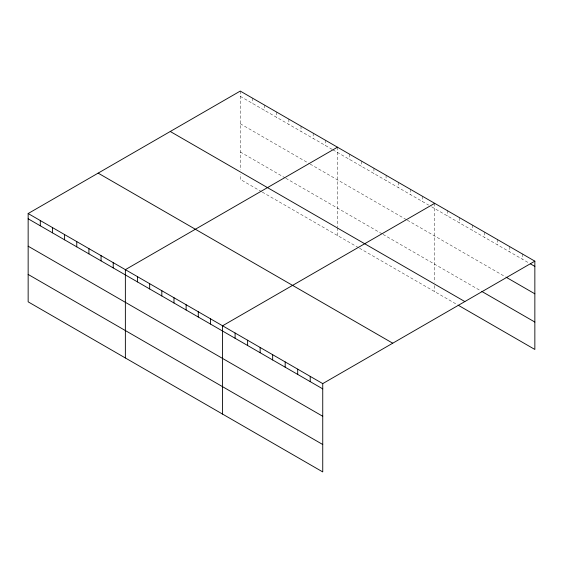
<?xml version="1.0" encoding="UTF-8"?>
<svg xmlns="http://www.w3.org/2000/svg" width="563" height="563" viewBox="0 0 563 563"><rect width="100%" height="100%" fill="white"/><g stroke="black" fill="none" stroke-linecap="round" stroke-linejoin="round"><path stroke-width="0.42" stroke-dasharray="2.81 2.11" d="M240.26 96.329L332.156 149.385M332.916 149.828L428.612 205.073M431.652 206.825L528.96 263.005M240.26 123.74L309.376 163.643M310.136 164.079L406.592 219.767M407.345 220.203L505.391 276.806M240.26 151.975L285.068 177.845M285.828 178.288L382.284 233.976M383.044 234.412L480.352 290.592M261.528 191.659L240.26 179.386L240.26 174.241M262.288 192.103L358.744 247.79M359.497 248.227L457.522 304.815M522.33 253.927L522.33 259.184M509.811 246.7L509.811 251.95M497.291 239.472L497.291 244.722M484.771 232.245L484.771 237.495M472.251 225.017L472.251 230.267M459.732 217.782L459.732 223.039M447.212 210.555L447.212 215.812M434.692 203.327L434.692 282.218M434.692 285.638L434.692 291.634M422.539 196.311L422.539 201.568M410.385 189.295L410.385 194.552M398.231 182.278L398.231 187.535M386.084 175.269L386.084 180.519M373.931 168.253L373.931 173.503M361.777 161.236L361.777 166.486M349.623 154.22L349.623 159.47M337.476 147.203L337.476 226.945M337.476 227.804L337.476 235.51M325.323 140.187L325.323 145.437M313.169 133.171L313.169 138.428M301.022 126.154L301.022 131.411M288.868 119.138L288.868 124.395M276.714 112.121L276.714 117.378M264.561 105.105L264.561 110.362M252.414 98.089L252.414 103.346M240.26 91.079L240.26 169.963"/><path stroke-width="0.84" d="M322.74 416.275L322.74 383.614L28.15 213.539L28.15 301.845L322.74 471.921L322.74 416.275L28.15 246.2M458.254 305.245L534.85 349.461L534.85 261.155L240.26 91.079L28.15 213.539M337.476 147.203L125.366 269.663L125.366 357.969M434.692 203.327L222.582 325.787L222.582 414.094M322.74 383.614L534.85 261.155M530.43 263.857L534.85 266.412M506.13 277.235L534.85 293.816M481.822 291.444L534.85 322.057M170.265 131.489L464.855 301.571M98.145 173.123L392.735 343.205M28.15 218.789L322.74 388.871M28.15 274.434L322.74 444.517M310.22 376.387L310.22 381.644M297.7 369.159L297.7 374.416M285.181 361.932L285.181 367.182M272.661 354.704L272.661 359.954M260.141 347.477L260.141 352.727M247.621 340.249L247.621 345.499M235.102 333.014L235.102 338.272M210.428 318.771L210.428 324.028M198.275 311.754L198.275 317.011M186.121 304.745L186.121 309.995M173.974 297.728L173.974 302.978M161.82 290.712L161.82 295.962M149.667 283.696L149.667 288.946M137.52 276.679L137.52 281.929M113.212 262.647L113.212 267.904M101.058 255.63L101.058 260.887M88.912 248.614L88.912 253.871M76.758 241.597L76.758 246.854M64.604 234.581L64.604 239.838M52.45 227.565L52.45 232.822M40.304 220.555L40.304 225.805"/></g></svg>
